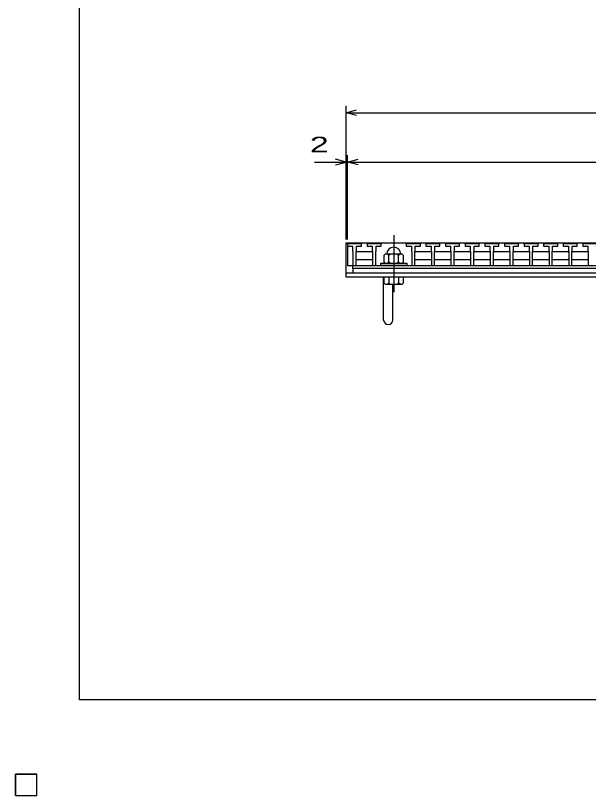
# Model space of a CAD drawing. Units: millimetres, scale not verified. Extents: x -1820 to 1731, y -1282 to 1054.
# Drawn here: x -1820 to -1005, y -1282 to -174 of the extents above; entities that cross this region are included whole.
import ezdxf
from ezdxf.enums import TextEntityAlignment as Align

# ---------------------------------------------------------------- set-up
doc = ezdxf.new("R2010")
doc.units = ezdxf.units.MM
doc.header["$LTSCALE"] = 10
doc.linetypes.add('CHAIN', pattern=[18.5, 12, -1.5, 3.5, -1.5])
for name, color, linetype, lineweight in [('0_2', 150, 'Continuous', 25), ('16', 3, 'Continuous', 25), ('19', 6, 'Continuous', 25), ('22', 2, 'Continuous', 25)]:
    doc.layers.add(name, color=color, linetype=linetype, lineweight=lineweight)
doc.styles.add('ベクトル', font='')
doc.styles.get('ベクトル').set_extended_font_data('ベクトル')

msp = doc.modelspace()

# ---------------------------------------------------------------- linework, layer by layer
at = {"layer": '0_2'}
for p, q in [((-1729, -1146.5), (-1729, 1053.5)), ((1731, -1146.5), (-1729, -1146.5))]:
    msp.add_line(p, q, dxfattribs=at)
at = {"layer": '16', "linetype": 'CHAIN'}
msp.add_line((-1282.2, -486), (-1282.2, -567), dxfattribs=at)
at = {"layer": '16'}
for p, q in [((-1348, -498.5), (-1347.5, -497)), ((-1348, -497), (-352, -497)), ((-1348, -497), (-1348, -529)), ((-1348, -498.5), (-1348, -501.5)), ((-1328, -498.5), (-1348, -498.5)), ((-1347.5, -497), (-1344.6, -497)), ((-1344.6, -497), (-1344.1, -498.5)), ((-1339.95, -498.5), (-1339.45, -497)), ((-1339.45, -497), (-1336.55, -497)), ((-1336.55, -497), (-1336.05, -498.5)), ((-1331.9, -498.5), (-1331.4, -497)), ((-1331.4, -497), (-1328.5, -497)), ((-1328.5, -497), (-1328, -498.5)), ((-1328, -501.5), (-1328, -498.5)), ((-1320.1, -498.5), (-1319.6, -497)), ((-1320.1, -498.5), (-1320.1, -501.5)), ((-1300.1, -498.5), (-1320.1, -498.5)), ((-1319.6, -497), (-1316.7, -497)), ((-1316.7, -497), (-1316.2, -498.5)), ((-1312.05, -498.5), (-1311.55, -497)), ((-1311.55, -497), (-1308.65, -497)), ((-1308.65, -497), (-1308.15, -498.5)), ((-1304, -498.5), (-1303.5, -497)), ((-1303.5, -497), (-1300.6, -497)), ((-1300.6, -497), (-1300.1, -498.5)), ((-1300.1, -501.5), (-1300.1, -498.5)), ((-1264.3, -498.5), (-1263.8, -497)), ((-1264.3, -498.5), (-1264.3, -501.5)), ((-1244.3, -498.5), (-1264.3, -498.5)), ((-1263.8, -497), (-1260.9, -497)), ((-1260.9, -497), (-1260.4, -498.5)), ((-1256.25, -498.5), (-1255.75, -497)), ((-1255.75, -497), (-1252.85, -497)), ((-1252.85, -497), (-1252.35, -498.5)), ((-1248.2, -498.5), (-1247.7, -497)), ((-1247.7, -497), (-1244.8, -497)), ((-1244.8, -497), (-1244.3, -498.5)), ((-1244.3, -501.5), (-1244.3, -498.5)), ((-1236.4, -498.5), (-1235.9, -497)), ((-1236.4, -498.5), (-1236.4, -501.5)), ((-1216.4, -498.5), (-1236.4, -498.5)), ((-1235.9, -497), (-1233, -497)), ((-1233, -497), (-1232.5, -498.5)), ((-1228.35, -498.5), (-1227.85, -497)), ((-1227.85, -497), (-1224.95, -497)), ((-1224.95, -497), (-1224.45, -498.5)), ((-1220.3, -498.5), (-1219.8, -497)), ((-1219.8, -497), (-1216.9, -497)), ((-1216.9, -497), (-1216.4, -498.5)), ((-1216.4, -501.5), (-1216.4, -498.5)), ((-1208.5, -498.5), (-1208, -497)), ((-1208.5, -498.5), (-1208.5, -501.5)), ((-1188.5, -498.5), (-1208.5, -498.5)), ((-1208, -497), (-1205.1, -497)), ((-1205.1, -497), (-1204.6, -498.5)), ((-1200.45, -498.5), (-1199.95, -497)), ((-1199.95, -497), (-1197.05, -497)), ((-1197.05, -497), (-1196.55, -498.5)), ((-1192.4, -498.5), (-1191.9, -497)), ((-1191.9, -497), (-1189, -497)), ((-1189, -497), (-1188.5, -498.5)), ((-1188.5, -501.5), (-1188.5, -498.5)), ((-1180.6, -498.5), (-1180.1, -497)), ((-1180.6, -498.5), (-1180.6, -501.5)), ((-1160.6, -498.5), (-1180.6, -498.5)), ((-1180.1, -497), (-1177.2, -497)), ((-1177.2, -497), (-1176.7, -498.5)), ((-1172.55, -498.5), (-1172.05, -497)), ((-1172.05, -497), (-1169.15, -497)), ((-1169.15, -497), (-1168.65, -498.5)), ((-1164.5, -498.5), (-1164, -497)), ((-1164, -497), (-1161.1, -497)), ((-1161.1, -497), (-1160.6, -498.5)), ((-1160.6, -501.5), (-1160.6, -498.5)), ((-1152.7, -498.5), (-1152.2, -497)), ((-1152.7, -498.5), (-1152.7, -501.5)), ((-1132.7, -498.5), (-1152.7, -498.5)), ((-1152.2, -497), (-1149.3, -497)), ((-1149.3, -497), (-1148.8, -498.5)), ((-1144.65, -498.5), (-1144.15, -497)), ((-1144.15, -497), (-1141.25, -497)), ((-1141.25, -497), (-1140.75, -498.5)), ((-1136.6, -498.5), (-1136.1, -497)), ((-1136.1, -497), (-1133.2, -497)), ((-1133.2, -497), (-1132.7, -498.5)), ((-1132.7, -501.5), (-1132.7, -498.5)), ((-1124.8, -498.5), (-1124.3, -497)), ((-1124.8, -498.5), (-1124.8, -501.5)), ((-1104.8, -498.5), (-1124.8, -498.5)), ((-1124.3, -497), (-1121.4, -497)), ((-1121.4, -497), (-1120.9, -498.5)), ((-1116.75, -498.5), (-1116.25, -497)), ((-1116.25, -497), (-1113.35, -497)), ((-1113.35, -497), (-1112.85, -498.5)), ((-1108.7, -498.5), (-1108.2, -497)), ((-1108.2, -497), (-1105.3, -497)), ((-1105.3, -497), (-1104.8, -498.5)), ((-1104.8, -501.5), (-1104.8, -498.5)), ((-1096.9, -498.5), (-1096.4, -497)), ((-1096.9, -498.5), (-1096.9, -501.5)), ((-1076.9, -498.5), (-1096.9, -498.5)), ((-1096.4, -497), (-1093.5, -497)), ((-1093.5, -497), (-1093, -498.5)), ((-1088.85, -498.5), (-1088.35, -497)), ((-1088.35, -497), (-1085.45, -497)), ((-1085.45, -497), (-1084.95, -498.5)), ((-1080.8, -498.5), (-1080.3, -497)), ((-1080.3, -497), (-1077.4, -497)), ((-1077.4, -497), (-1076.9, -498.5)), ((-1076.9, -501.5), (-1076.9, -498.5)), ((-1069, -498.5), (-1068.5, -497)), ((-1069, -498.5), (-1069, -501.5)), ((-1049, -498.5), (-1069, -498.5)), ((-1068.5, -497), (-1065.6, -497)), ((-1065.6, -497), (-1065.1, -498.5)), ((-1060.95, -498.5), (-1060.45, -497)), ((-1060.45, -497), (-1057.55, -497)), ((-1057.55, -497), (-1057.05, -498.5)), ((-1052.9, -498.5), (-1052.4, -497)), ((-1052.4, -497), (-1049.5, -497)), ((-1049.5, -497), (-1049, -498.5)), ((-1049, -501.5), (-1049, -498.5)), ((-1041.1, -498.5), (-1040.6, -497)), ((-1041.1, -498.5), (-1041.1, -501.5)), ((-1021.1, -498.5), (-1041.1, -498.5)), ((-1040.6, -497), (-1037.7, -497)), ((-1037.7, -497), (-1037.2, -498.5)), ((-1033.05, -498.5), (-1032.55, -497)), ((-1032.55, -497), (-1029.65, -497)), ((-1029.65, -497), (-1029.15, -498.5)), ((-1025, -498.5), (-1024.5, -497)), ((-1024.5, -497), (-1021.6, -497)), ((-1021.6, -497), (-1021.1, -498.5)), ((-1021.1, -501.5), (-1021.1, -498.5)), ((-1013.2, -498.5), (-1012.7, -497)), ((-1013.2, -498.5), (-1013.2, -501.5)), ((-993.2, -498.5), (-1013.2, -498.5)), ((-1012.7, -497), (-1009.8, -497)), ((-1009.8, -497), (-1009.3, -498.5)), ((-1348, -501.5), (-1340.75, -501.5)), ((-1340.75, -501.5), (-1340.75, -508.5)), ((-1340.75, -508.5), (-1340.25, -509)), ((-1340.25, -509), (-1340.25, -529)), ((-1335.75, -509), (-1335.25, -508.5)), ((-1335.75, -529), (-1335.75, -509)), ((-1335.75, -510), (-1334.75, -509)), ((-1335.25, -508.5), (-1335.25, -501.5)), ((-1335.25, -501.5), (-1328, -501.5)), ((-1334.75, -509), (-1313.35, -509)), ((-1320.1, -501.5), (-1312.85, -501.5)), ((-1313.35, -509), (-1312.35, -510)), ((-1312.85, -501.5), (-1312.85, -508.5)), ((-1312.85, -508.5), (-1312.35, -509)), ((-1312.35, -509), (-1312.35, -529)), ((-1307.85, -509), (-1307.35, -508.5)), ((-1307.85, -529), (-1307.85, -509)), ((-1307.35, -508.5), (-1307.35, -501.5)), ((-1307.35, -501.5), (-1300.1, -501.5)), ((-1264.3, -501.5), (-1257.05, -501.5)), ((-1257.05, -501.5), (-1257.05, -508.5)), ((-1257.05, -508.5), (-1256.55, -509)), ((-1256.55, -509), (-1256.55, -529)), ((-1252.05, -509), (-1251.55, -508.5)), ((-1252.05, -529), (-1252.05, -509)), ((-1252.05, -510), (-1251.05, -509)), ((-1251.55, -508.5), (-1251.55, -501.5)), ((-1251.55, -501.5), (-1244.3, -501.5)), ((-1251.05, -509), (-1229.65, -509)), ((-1236.4, -501.5), (-1229.15, -501.5)), ((-1229.65, -509), (-1228.65, -510)), ((-1229.15, -501.5), (-1229.15, -508.5)), ((-1229.15, -508.5), (-1228.65, -509)), ((-1228.65, -509), (-1228.65, -529)), ((-1224.15, -509), (-1223.65, -508.5)), ((-1224.15, -529), (-1224.15, -509)), ((-1224.15, -510), (-1223.15, -509)), ((-1223.65, -508.5), (-1223.65, -501.5)), ((-1223.65, -501.5), (-1216.4, -501.5)), ((-1223.15, -509), (-1201.75, -509)), ((-1208.5, -501.5), (-1201.25, -501.5)), ((-1201.75, -509), (-1200.75, -510)), ((-1201.25, -501.5), (-1201.25, -508.5)), ((-1201.25, -508.5), (-1200.75, -509)), ((-1200.75, -509), (-1200.75, -529)), ((-1196.25, -509), (-1195.75, -508.5)), ((-1196.25, -529), (-1196.25, -509)), ((-1196.25, -510), (-1195.25, -509)), ((-1195.75, -508.5), (-1195.75, -501.5)), ((-1195.75, -501.5), (-1188.5, -501.5)), ((-1195.25, -509), (-1173.85, -509)), ((-1180.6, -501.5), (-1173.35, -501.5)), ((-1173.85, -509), (-1172.85, -510)), ((-1173.35, -501.5), (-1173.35, -508.5)), ((-1173.35, -508.5), (-1172.85, -509)), ((-1172.85, -509), (-1172.85, -529)), ((-1168.35, -509), (-1167.85, -508.5)), ((-1168.35, -529), (-1168.35, -509)), ((-1168.35, -510), (-1167.35, -509)), ((-1167.85, -508.5), (-1167.85, -501.5)), ((-1167.85, -501.5), (-1160.6, -501.5)), ((-1167.35, -509), (-1145.95, -509)), ((-1152.7, -501.5), (-1145.45, -501.5)), ((-1145.95, -509), (-1144.95, -510)), ((-1145.45, -501.5), (-1145.45, -508.5)), ((-1145.45, -508.5), (-1144.95, -509)), ((-1144.95, -509), (-1144.95, -529)), ((-1140.45, -509), (-1139.95, -508.5)), ((-1140.45, -529), (-1140.45, -509)), ((-1140.45, -510), (-1139.45, -509)), ((-1139.95, -508.5), (-1139.95, -501.5)), ((-1139.95, -501.5), (-1132.7, -501.5)), ((-1139.45, -509), (-1118.05, -509)), ((-1124.8, -501.5), (-1117.55, -501.5)), ((-1118.05, -509), (-1117.05, -510)), ((-1117.55, -501.5), (-1117.55, -508.5)), ((-1117.55, -508.5), (-1117.05, -509)), ((-1117.05, -509), (-1117.05, -529)), ((-1112.55, -509), (-1112.05, -508.5)), ((-1112.55, -529), (-1112.55, -509)), ((-1112.55, -510), (-1111.55, -509)), ((-1112.05, -508.5), (-1112.05, -501.5)), ((-1112.05, -501.5), (-1104.8, -501.5)), ((-1111.55, -509), (-1090.15, -509)), ((-1096.9, -501.5), (-1089.65, -501.5)), ((-1090.15, -509), (-1089.15, -510)), ((-1089.65, -501.5), (-1089.65, -508.5)), ((-1089.65, -508.5), (-1089.15, -509)), ((-1089.15, -509), (-1089.15, -529)), ((-1084.65, -509), (-1084.15, -508.5)), ((-1084.65, -529), (-1084.65, -509)), ((-1084.65, -510), (-1083.65, -509)), ((-1084.15, -508.5), (-1084.15, -501.5)), ((-1084.15, -501.5), (-1076.9, -501.5)), ((-1083.65, -509), (-1062.25, -509)), ((-1069, -501.5), (-1061.75, -501.5)), ((-1062.25, -509), (-1061.25, -510)), ((-1061.75, -501.5), (-1061.75, -508.5)), ((-1061.75, -508.5), (-1061.25, -509)), ((-1061.25, -509), (-1061.25, -529)), ((-1056.75, -509), (-1056.25, -508.5)), ((-1056.75, -529), (-1056.75, -509)), ((-1056.75, -510), (-1055.75, -509)), ((-1056.25, -508.5), (-1056.25, -501.5)), ((-1056.25, -501.5), (-1049, -501.5)), ((-1055.75, -509), (-1034.35, -509)), ((-1041.1, -501.5), (-1033.85, -501.5)), ((-1034.35, -509), (-1033.35, -510)), ((-1033.85, -501.5), (-1033.85, -508.5)), ((-1033.85, -508.5), (-1033.35, -509)), ((-1033.35, -509), (-1033.35, -529)), ((-1028.85, -509), (-1028.35, -508.5)), ((-1028.85, -529), (-1028.85, -509)), ((-1028.85, -510), (-1027.85, -509)), ((-1028.35, -508.5), (-1028.35, -501.5)), ((-1028.35, -501.5), (-1021.1, -501.5)), ((-1027.85, -509), (-1006.45, -509)), ((-1013.2, -501.5), (-1005.95, -501.5)), ((-1006.45, -509), (-1005.45, -510)), ((-1005.95, -501.5), (-1005.95, -508.5)), ((-1005.95, -508.5), (-1005.45, -509)), ((-1005.45, -509), (-1005.45, -529)), ((-1334.75, -521), (-1335.75, -520)), ((-1313.35, -521), (-1334.75, -521)), ((-1312.35, -520), (-1313.35, -521)), ((-1294.2, -513), (-1296.2, -515)), ((-1296.2, -515), (-1296.2, -524)), ((-1270.2, -513), (-1294.2, -513)), ((-1289.2, -515), (-1291.2, -513)), ((-1287.2, -513), (-1289.2, -515)), ((-1289.2, -524), (-1289.2, -515)), ((-1275.2, -515), (-1277.2, -513)), ((-1273.2, -513), (-1275.2, -515)), ((-1275.2, -524), (-1275.2, -515)), ((-1268.2, -515), (-1270.2, -513)), ((-1268.2, -524), (-1268.2, -515)), ((-1251.05, -521), (-1252.05, -520)), ((-1229.65, -521), (-1251.05, -521)), ((-1228.65, -520), (-1229.65, -521)), ((-1223.15, -521), (-1224.15, -520)), ((-1201.75, -521), (-1223.15, -521)), ((-1200.75, -520), (-1201.75, -521)), ((-1195.25, -521), (-1196.25, -520)), ((-1173.85, -521), (-1195.25, -521)), ((-1172.85, -520), (-1173.85, -521)), ((-1167.35, -521), (-1168.35, -520)), ((-1145.95, -521), (-1167.35, -521)), ((-1144.95, -520), (-1145.95, -521)), ((-1139.45, -521), (-1140.45, -520)), ((-1118.05, -521), (-1139.45, -521)), ((-1117.05, -520), (-1118.05, -521)), ((-1111.55, -521), (-1112.55, -520)), ((-1090.15, -521), (-1111.55, -521)), ((-1089.15, -520), (-1090.15, -521)), ((-1083.65, -521), (-1084.65, -520)), ((-1062.25, -521), (-1083.65, -521)), ((-1061.25, -520), (-1062.25, -521)), ((-1055.75, -521), (-1056.75, -520)), ((-1034.35, -521), (-1055.75, -521)), ((-1033.35, -520), (-1034.35, -521)), ((-1027.85, -521), (-1028.85, -520)), ((-1006.45, -521), (-1027.85, -521)), ((-1005.45, -520), (-1006.45, -521)), ((-1348, -529), (-352, -529)), ((-1340.25, -529), (-1335.75, -529)), ((-1340.25, -529), (-359.75, -529)), ((-1340.25, -533.5), (-1340.25, -529)), ((-1312.35, -529), (-1307.85, -529)), ((-1300.7, -529), (-1300.7, -526)), ((-1300.7, -526), (-1263.7, -526)), ((-1263.7, -529), (-1300.7, -529)), ((-1296.2, -524), (-1294.2, -526)), ((-1291.2, -526), (-1289.2, -524)), ((-1289.2, -524), (-1287.2, -526)), ((-1277.2, -526), (-1275.2, -524)), ((-1275.2, -524), (-1273.2, -526)), ((-1270.2, -526), (-1268.2, -524)), ((-1263.7, -526), (-1263.7, -529)), ((-1256.55, -529), (-1252.05, -529)), ((-1228.65, -529), (-1224.15, -529)), ((-1200.75, -529), (-1196.25, -529)), ((-1172.85, -529), (-1168.35, -529)), ((-1144.95, -529), (-1140.45, -529)), ((-1117.05, -529), (-1112.55, -529)), ((-1089.15, -529), (-1084.65, -529)), ((-1061.25, -529), (-1056.75, -529)), ((-1033.35, -529), (-1028.85, -529)), ((-1005.45, -529), (-1000.95, -529)), ((-359.75, -533.5), (-1340.25, -533.5)), ((-1340.25, -533.5), (-1340.25, -539.5)), ((-1340.25, -539.5), (-359.75, -539.5)), ((-1820, -1252.5), (-1790, -1252.5)), ((-1820, -1282.5), (-1820, -1252.5)), ((-1820, -1252.5), (-1790, -1252.5)), ((-1820, -1282.5), (-1820, -1252.5)), ((-1820, -1252.5), (-1790, -1252.5)), ((-1820, -1282.5), (-1820, -1252.5)), ((-1820, -1252.5), (-1790, -1252.5)), ((-1820, -1282.5), (-1820, -1252.5)), ((-1820, -1252.5), (-1790, -1252.5)), ((-1820, -1282.5), (-1820, -1252.5)), ((-1790, -1282.5), (-1790, -1252.5)), ((-1790, -1282.5), (-1790, -1252.5)), ((-1790, -1282.5), (-1790, -1252.5)), ((-1790, -1282.5), (-1790, -1252.5)), ((-1790, -1282.5), (-1790, -1252.5)), ((-1820, -1282.5), (-1790, -1282.5)), ((-1820, -1282.5), (-1790, -1282.5)), ((-1820, -1282.5), (-1790, -1282.5)), ((-1820, -1282.5), (-1790, -1282.5)), ((-1820, -1282.5), (-1790, -1282.5))]:
    msp.add_line(p, q, dxfattribs=at)
msp.add_arc((-1282.2, -513), 10, 0, 180, dxfattribs=at)
at = {"layer": '19'}
for p, q in [((-1350, -539.5), (-1350, -497)), ((-1350, -497), (-1348, -497)), ((-1350, -539.5), (-350, -539.5)), ((-1350, -545.5), (-1350, -539.5)), ((-350, -545.5), (-1350, -545.5)), ((-1296.5, -606.61), (-1296.5, -545.5)), ((-1296.2, -545.5), (-1296.2, -553.5)), ((-1268.2, -545.5), (-1296.2, -545.5)), ((-1296.2, -553.5), (-1294.2, -555.5)), ((-1289.2, -553.5), (-1291.2, -555.5)), ((-1289.2, -545.5), (-1289.2, -553.5)), ((-1287.2, -555.5), (-1289.2, -553.5)), ((-1275.2, -553.5), (-1277.2, -555.5)), ((-1275.2, -545.5), (-1275.2, -553.5)), ((-1273.2, -555.5), (-1275.2, -553.5)), ((-1270.2, -555.5), (-1268.2, -553.5)), ((-1268.2, -553.5), (-1268.2, -545.5)), ((-1294.2, -555.5), (-1270.2, -555.5)), ((-1283.5, -606.61), (-1283.5, -555.5))]:
    msp.add_line(p, q, dxfattribs=at)
msp.add_arc((-1290, -606.61), 6.5, 180, 0, dxfattribs=at)
at = {"layer": '22', "color": 4}
for p, q in [((-1350, -492), (-1350, -302)), ((-1350, -312), (-1335, -308)), ((-1335, -316), (-1350, -312)), ((-1350, -312), (-350, -312)), ((-1350, -492), (-1350, -372)), ((-1348, -492), (-1348, -372)), ((-1395, -382), (-1350, -382)), ((-1350, -382), (-1365, -378)), ((-1365, -386), (-1350, -382)), ((-1350, -382), (-1348, -382)), ((-1348, -382), (-1333, -378)), ((-1333, -386), (-1348, -382)), ((-1348, -382), (-352, -382))]:
    msp.add_line(p, q, dxfattribs=at)
at = {"layer": '22'}
for p, q in [((-1790, -1252.5), (-1820, -1252.5)), ((-1820, -1252.5), (-1820, -1282.5)), ((-1790, -1252.5), (-1820, -1252.5)), ((-1820, -1252.5), (-1820, -1282.5)), ((-1790, -1252.5), (-1820, -1252.5)), ((-1820, -1252.5), (-1820, -1282.5)), ((-1790, -1282.5), (-1790, -1252.5)), ((-1790, -1282.5), (-1790, -1252.5)), ((-1790, -1282.5), (-1790, -1252.5)), ((-1820, -1282.5), (-1790, -1282.5)), ((-1820, -1282.5), (-1790, -1282.5)), ((-1820, -1282.5), (-1790, -1282.5))]:
    msp.add_line(p, q, dxfattribs=at)

# ---------------------------------------------------------------- texts
at = {"layer": '22', "style": 'ベクトル', "width": 1.65}
msp.add_text(' 2 ', height=21.99, dxfattribs=at).set_placement((-1415, -357), align=Align.MIDDLE_LEFT)

doc.saveas('drawing.dxf')
